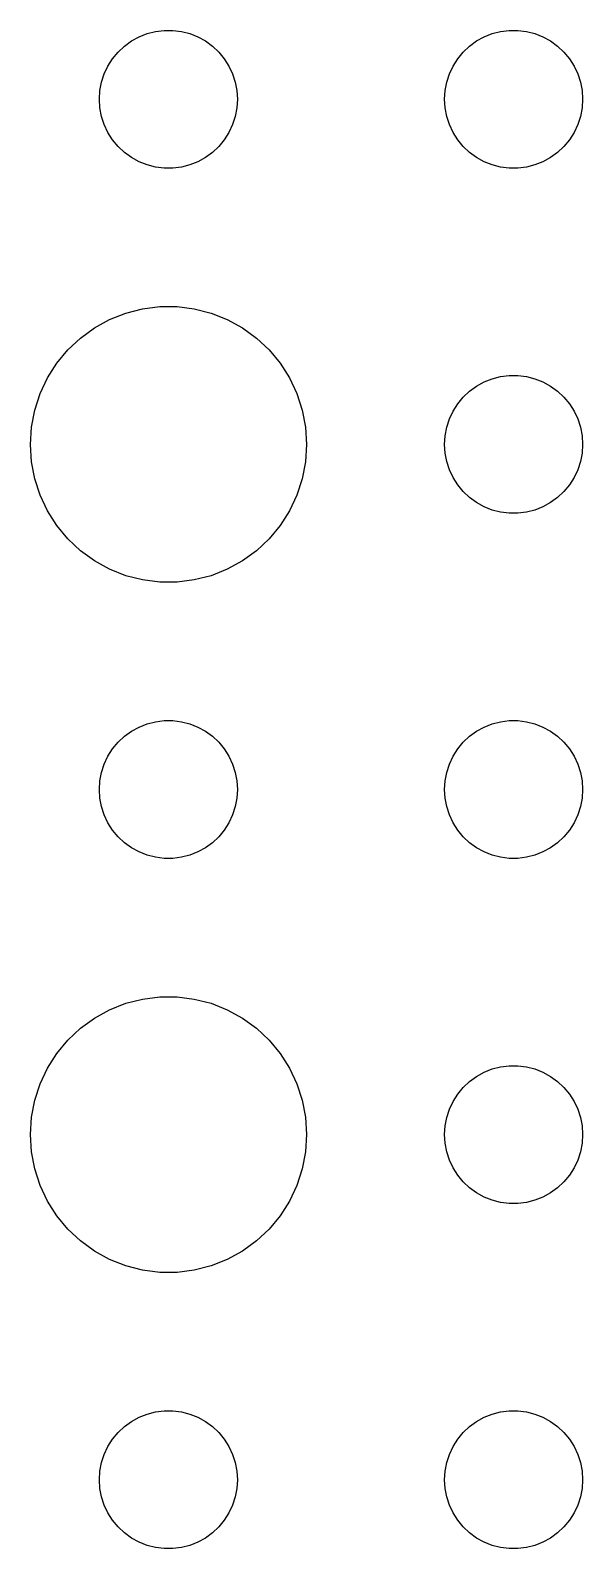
# Model space of a CAD drawing. Header units: metres. Extents: x -157 to 157, y -157 to 157.
# Drawn here: x 72 to 84, y 66 to 99 of the extents above; entities that cross this region are included whole.
import ezdxf

# ---------------------------------------------------------------- set-up
doc = ezdxf.new("R2010")
doc.units = ezdxf.units.M

msp = doc.modelspace()

# ---------------------------------------------------------------- linework, layer by layer
for p, q in [((74.7189, 98.9734), (74.9058, 98.997)), ((74.9058, 98.997), (75.0942, 98.997)), ((75.0942, 98.997), (75.2811, 98.9734)), ((82.2189, 98.9734), (82.4058, 98.997)), ((82.4058, 98.997), (82.5942, 98.997)), ((82.5942, 98.997), (82.7811, 98.9734)), ((73.9065, 98.5268), (74.0439, 98.6558)), ((74.0439, 98.6558), (74.1963, 98.7665)), ((74.1963, 98.7665), (74.3613, 98.8572)), ((74.3613, 98.8572), (74.5365, 98.9266)), ((74.5365, 98.9266), (74.7189, 98.9734)), ((75.2811, 98.9734), (75.4635, 98.9266)), ((75.4635, 98.9266), (75.6387, 98.8572)), ((75.6387, 98.8572), (75.8037, 98.7665)), ((75.8037, 98.7665), (75.9561, 98.6558)), ((75.9561, 98.6558), (76.0934, 98.5268)), ((81.4065, 98.5268), (81.5439, 98.6558)), ((81.5439, 98.6558), (81.6963, 98.7665)), ((81.6963, 98.7665), (81.8613, 98.8572)), ((81.8613, 98.8572), (82.0365, 98.9266)), ((82.0365, 98.9266), (82.2189, 98.9734)), ((82.7811, 98.9734), (82.9635, 98.9266)), ((82.9635, 98.9266), (83.1387, 98.8572)), ((83.1387, 98.8572), (83.3037, 98.7665)), ((83.3037, 98.7665), (83.4561, 98.6558)), ((83.4561, 98.6558), (83.5934, 98.5268)), ((73.6855, 98.2226), (73.7865, 98.3817)), ((73.7865, 98.3817), (73.9065, 98.5268)), ((76.0934, 98.5268), (76.2135, 98.3817)), ((76.2135, 98.3817), (76.3145, 98.2226)), ((81.1855, 98.2226), (81.2865, 98.3817)), ((81.2865, 98.3817), (81.4065, 98.5268)), ((83.5934, 98.5268), (83.7135, 98.3817)), ((83.7135, 98.3817), (83.8145, 98.2226)), ((73.5471, 97.873), (73.6053, 98.0522)), ((73.6053, 98.0522), (73.6855, 98.2226)), ((76.3145, 98.2226), (76.3947, 98.0522)), ((76.3947, 98.0522), (76.4529, 97.873)), ((81.0471, 97.873), (81.1053, 98.0522)), ((81.1053, 98.0522), (81.1855, 98.2226)), ((83.8145, 98.2226), (83.8947, 98.0522)), ((83.8947, 98.0522), (83.9529, 97.873)), ((73.5, 97.5), (73.5118, 97.688)), ((73.5118, 97.688), (73.5471, 97.873)), ((76.4529, 97.873), (76.4882, 97.688)), ((76.4882, 97.688), (76.5, 97.5)), ((81, 97.5), (81.0118, 97.688)), ((81.0118, 97.688), (81.0471, 97.873)), ((83.9529, 97.873), (83.9882, 97.688)), ((83.9882, 97.688), (84, 97.5)), ((73.5118, 97.312), (73.5, 97.5)), ((76.5, 97.5), (76.4882, 97.312)), ((81.0118, 97.312), (81, 97.5)), ((84, 97.5), (83.9882, 97.312)), ((73.5471, 97.127), (73.5118, 97.312)), ((73.6053, 96.9478), (73.5471, 97.127)), ((76.4529, 97.127), (76.3947, 96.9478)), ((76.4882, 97.312), (76.4529, 97.127)), ((81.0471, 97.127), (81.0118, 97.312)), ((81.1053, 96.9478), (81.0471, 97.127)), ((83.9529, 97.127), (83.8947, 96.9478)), ((83.9882, 97.312), (83.9529, 97.127)), ((73.6855, 96.7774), (73.6053, 96.9478)), ((73.7865, 96.6183), (73.6855, 96.7774)), ((76.3145, 96.7774), (76.2135, 96.6183)), ((76.3947, 96.9478), (76.3145, 96.7774)), ((81.1855, 96.7774), (81.1053, 96.9478)), ((81.2865, 96.6183), (81.1855, 96.7774)), ((83.8145, 96.7774), (83.7135, 96.6183)), ((83.8947, 96.9478), (83.8145, 96.7774)), ((73.9065, 96.4732), (73.7865, 96.6183)), ((74.0439, 96.3442), (73.9065, 96.4732)), ((74.1963, 96.2335), (74.0439, 96.3442)), ((75.9561, 96.3442), (75.8037, 96.2335)), ((76.0934, 96.4732), (75.9561, 96.3442)), ((76.2135, 96.6183), (76.0934, 96.4732)), ((81.4065, 96.4732), (81.2865, 96.6183)), ((81.5439, 96.3442), (81.4065, 96.4732)), ((81.6963, 96.2335), (81.5439, 96.3442)), ((83.4561, 96.3442), (83.3037, 96.2335)), ((83.5934, 96.4732), (83.4561, 96.3442)), ((83.7135, 96.6183), (83.5934, 96.4732)), ((74.3613, 96.1428), (74.1963, 96.2335)), ((74.5365, 96.0734), (74.3613, 96.1428)), ((74.7189, 96.0266), (74.5365, 96.0734)), ((74.9058, 96.003), (74.7189, 96.0266)), ((75.2811, 96.0266), (75.0942, 96.003)), ((75.4635, 96.0734), (75.2811, 96.0266)), ((75.6387, 96.1428), (75.4635, 96.0734)), ((75.8037, 96.2335), (75.6387, 96.1428)), ((81.8613, 96.1428), (81.6963, 96.2335)), ((82.0365, 96.0734), (81.8613, 96.1428)), ((82.2189, 96.0266), (82.0365, 96.0734)), ((82.4058, 96.003), (82.2189, 96.0266)), ((82.7811, 96.0266), (82.5942, 96.003)), ((82.9635, 96.0734), (82.7811, 96.0266)), ((83.1387, 96.1428), (82.9635, 96.0734)), ((83.3037, 96.2335), (83.1387, 96.1428)), ((75.0942, 96.003), (74.9058, 96.003)), ((82.5942, 96.003), (82.4058, 96.003)), ((73.3925, 92.533), (73.7227, 92.7145)), ((73.7227, 92.7145), (74.073, 92.8532)), ((74.073, 92.8532), (74.4379, 92.9469)), ((74.4379, 92.9469), (74.8116, 92.9941)), ((74.8116, 92.9941), (75.1884, 92.9941)), ((75.1884, 92.9941), (75.5621, 92.9469)), ((75.5621, 92.9469), (75.927, 92.8532)), ((75.927, 92.8532), (76.2773, 92.7145)), ((76.2773, 92.7145), (76.6075, 92.533)), ((73.0877, 92.3115), (73.3925, 92.533)), ((76.6075, 92.533), (76.9123, 92.3115)), ((72.573, 91.7634), (72.8131, 92.0536)), ((72.8131, 92.0536), (73.0877, 92.3115)), ((76.9123, 92.3115), (77.1869, 92.0536)), ((77.1869, 92.0536), (77.427, 91.7634)), ((72.3711, 91.4453), (72.573, 91.7634)), ((77.427, 91.7634), (77.6289, 91.4453)), ((72.2107, 91.1044), (72.3711, 91.4453)), ((77.6289, 91.4453), (77.7893, 91.1044)), ((81.8613, 91.3572), (82.0365, 91.4266)), ((82.0365, 91.4266), (82.2189, 91.4734)), ((82.2189, 91.4734), (82.4058, 91.497)), ((82.4058, 91.497), (82.5942, 91.497)), ((82.5942, 91.497), (82.7811, 91.4734)), ((82.7811, 91.4734), (82.9635, 91.4266)), ((82.9635, 91.4266), (83.1387, 91.3572)), ((72.0943, 90.7461), (72.2107, 91.1044)), ((77.7893, 91.1044), (77.9057, 90.7461)), ((81.4065, 91.0268), (81.5439, 91.1558)), ((81.5439, 91.1558), (81.6963, 91.2665)), ((81.6963, 91.2665), (81.8613, 91.3572)), ((83.1387, 91.3572), (83.3037, 91.2665)), ((83.3037, 91.2665), (83.4561, 91.1558)), ((83.4561, 91.1558), (83.5934, 91.0268)), ((72.0237, 90.376), (72.0943, 90.7461)), ((77.9057, 90.7461), (77.9763, 90.376)), ((81.1855, 90.7226), (81.2865, 90.8817)), ((81.2865, 90.8817), (81.4065, 91.0268)), ((83.5934, 91.0268), (83.7135, 90.8817)), ((83.7135, 90.8817), (83.8145, 90.7226)), ((81.0471, 90.373), (81.1053, 90.5522)), ((81.1053, 90.5522), (81.1855, 90.7226)), ((83.8145, 90.7226), (83.8947, 90.5522)), ((83.8947, 90.5522), (83.9529, 90.373)), ((72, 90), (72.0237, 90.376)), ((77.9763, 90.376), (78, 90)), ((81, 90), (81.0118, 90.188)), ((81.0118, 90.188), (81.0471, 90.373)), ((83.9529, 90.373), (83.9882, 90.188)), ((83.9882, 90.188), (84, 90)), ((72.0237, 89.624), (72, 90)), ((78, 90), (77.9763, 89.624)), ((81.0118, 89.812), (81, 90)), ((81.0471, 89.627), (81.0118, 89.812)), ((83.9882, 89.812), (83.9529, 89.627)), ((84, 90), (83.9882, 89.812)), ((72.0943, 89.2539), (72.0237, 89.624)), ((77.9763, 89.624), (77.9057, 89.2539)), ((81.1053, 89.4478), (81.0471, 89.627)), ((81.1855, 89.2774), (81.1053, 89.4478)), ((83.8947, 89.4478), (83.8145, 89.2774)), ((83.9529, 89.627), (83.8947, 89.4478)), ((72.2107, 88.8956), (72.0943, 89.2539)), ((77.9057, 89.2539), (77.7893, 88.8956)), ((81.2865, 89.1183), (81.1855, 89.2774)), ((81.4065, 88.9732), (81.2865, 89.1183)), ((83.7135, 89.1183), (83.5934, 88.9732)), ((83.8145, 89.2774), (83.7135, 89.1183)), ((72.3711, 88.5547), (72.2107, 88.8956)), ((77.7893, 88.8956), (77.6289, 88.5547)), ((81.5439, 88.8442), (81.4065, 88.9732)), ((81.6963, 88.7335), (81.5439, 88.8442)), ((83.4561, 88.8442), (83.3037, 88.7335)), ((83.5934, 88.9732), (83.4561, 88.8442)), ((72.573, 88.2366), (72.3711, 88.5547)), ((77.6289, 88.5547), (77.427, 88.2366)), ((81.8613, 88.6428), (81.6963, 88.7335)), ((82.0365, 88.5734), (81.8613, 88.6428)), ((82.2189, 88.5266), (82.0365, 88.5734)), ((82.4058, 88.503), (82.2189, 88.5266)), ((82.5942, 88.503), (82.4058, 88.503)), ((82.7811, 88.5266), (82.5942, 88.503)), ((82.9635, 88.5734), (82.7811, 88.5266)), ((83.1387, 88.6428), (82.9635, 88.5734)), ((83.3037, 88.7335), (83.1387, 88.6428)), ((72.8131, 87.9464), (72.573, 88.2366)), ((77.427, 88.2366), (77.1869, 87.9464)), ((73.0877, 87.6885), (72.8131, 87.9464)), ((77.1869, 87.9464), (76.9123, 87.6885)), ((73.3925, 87.467), (73.0877, 87.6885)), ((73.7227, 87.2855), (73.3925, 87.467)), ((76.6075, 87.467), (76.2773, 87.2855)), ((76.9123, 87.6885), (76.6075, 87.467)), ((74.073, 87.1468), (73.7227, 87.2855)), ((74.4379, 87.0531), (74.073, 87.1468)), ((75.927, 87.1468), (75.5621, 87.0531)), ((76.2773, 87.2855), (75.927, 87.1468)), ((74.8116, 87.0059), (74.4379, 87.0531)), ((75.1884, 87.0059), (74.8116, 87.0059)), ((75.5621, 87.0531), (75.1884, 87.0059)), ((74.1963, 83.7665), (74.3613, 83.8572)), ((74.3613, 83.8572), (74.5365, 83.9266)), ((74.5365, 83.9266), (74.7189, 83.9734)), ((74.7189, 83.9734), (74.9058, 83.997)), ((74.9058, 83.997), (75.0942, 83.997)), ((75.0942, 83.997), (75.2811, 83.9734)), ((75.2811, 83.9734), (75.4635, 83.9266)), ((75.4635, 83.9266), (75.6387, 83.8572)), ((75.6387, 83.8572), (75.8037, 83.7665)), ((81.6963, 83.7665), (81.8613, 83.8572)), ((81.8613, 83.8572), (82.0365, 83.9266)), ((82.0365, 83.9266), (82.2189, 83.9734)), ((82.2189, 83.9734), (82.4058, 83.997)), ((82.4058, 83.997), (82.5942, 83.997)), ((82.5942, 83.997), (82.7811, 83.9734)), ((82.7811, 83.9734), (82.9635, 83.9266)), ((82.9635, 83.9266), (83.1387, 83.8572)), ((83.1387, 83.8572), (83.3037, 83.7665)), ((73.7865, 83.3817), (73.9065, 83.5268)), ((73.9065, 83.5268), (74.0439, 83.6558)), ((74.0439, 83.6558), (74.1963, 83.7665)), ((75.8037, 83.7665), (75.9561, 83.6558)), ((75.9561, 83.6558), (76.0934, 83.5268)), ((76.0934, 83.5268), (76.2135, 83.3817)), ((81.2865, 83.3817), (81.4065, 83.5268)), ((81.4065, 83.5268), (81.5439, 83.6558)), ((81.5439, 83.6558), (81.6963, 83.7665)), ((83.3037, 83.7665), (83.4561, 83.6558)), ((83.4561, 83.6558), (83.5934, 83.5268)), ((83.5934, 83.5268), (83.7135, 83.3817)), ((73.6053, 83.0522), (73.6855, 83.2226)), ((73.6855, 83.2226), (73.7865, 83.3817)), ((76.2135, 83.3817), (76.3145, 83.2226)), ((76.3145, 83.2226), (76.3947, 83.0522)), ((81.1053, 83.0522), (81.1855, 83.2226)), ((81.1855, 83.2226), (81.2865, 83.3817)), ((83.7135, 83.3817), (83.8145, 83.2226)), ((83.8145, 83.2226), (83.8947, 83.0522)), ((73.5118, 82.688), (73.5471, 82.873)), ((73.5471, 82.873), (73.6053, 83.0522)), ((76.3947, 83.0522), (76.4529, 82.873)), ((76.4529, 82.873), (76.4882, 82.688)), ((81.0118, 82.688), (81.0471, 82.873)), ((81.0471, 82.873), (81.1053, 83.0522)), ((83.8947, 83.0522), (83.9529, 82.873)), ((83.9529, 82.873), (83.9882, 82.688)), ((73.5, 82.5), (73.5118, 82.688)), ((73.5118, 82.312), (73.5, 82.5)), ((76.4882, 82.688), (76.5, 82.5)), ((76.5, 82.5), (76.4882, 82.312)), ((81, 82.5), (81.0118, 82.688)), ((81.0118, 82.312), (81, 82.5)), ((83.9882, 82.688), (84, 82.5)), ((84, 82.5), (83.9882, 82.312)), ((73.5471, 82.127), (73.5118, 82.312)), ((76.4882, 82.312), (76.4529, 82.127)), ((81.0471, 82.127), (81.0118, 82.312)), ((83.9882, 82.312), (83.9529, 82.127)), ((73.6053, 81.9478), (73.5471, 82.127)), ((73.6855, 81.7774), (73.6053, 81.9478)), ((76.3947, 81.9478), (76.3145, 81.7774)), ((76.4529, 82.127), (76.3947, 81.9478)), ((81.1053, 81.9478), (81.0471, 82.127)), ((81.1855, 81.7774), (81.1053, 81.9478)), ((83.8947, 81.9478), (83.8145, 81.7774)), ((83.9529, 82.127), (83.8947, 81.9478)), ((73.7865, 81.6183), (73.6855, 81.7774)), ((73.9065, 81.4732), (73.7865, 81.6183)), ((76.2135, 81.6183), (76.0934, 81.4732)), ((76.3145, 81.7774), (76.2135, 81.6183)), ((81.2865, 81.6183), (81.1855, 81.7774)), ((81.4065, 81.4732), (81.2865, 81.6183)), ((83.7135, 81.6183), (83.5934, 81.4732)), ((83.8145, 81.7774), (83.7135, 81.6183)), ((74.0439, 81.3442), (73.9065, 81.4732)), ((74.1963, 81.2335), (74.0439, 81.3442)), ((74.3613, 81.1428), (74.1963, 81.2335)), ((75.8037, 81.2335), (75.6387, 81.1428)), ((75.9561, 81.3442), (75.8037, 81.2335)), ((76.0934, 81.4732), (75.9561, 81.3442)), ((81.5439, 81.3442), (81.4065, 81.4732)), ((81.6963, 81.2335), (81.5439, 81.3442)), ((81.8613, 81.1428), (81.6963, 81.2335)), ((83.3037, 81.2335), (83.1387, 81.1428)), ((83.4561, 81.3442), (83.3037, 81.2335)), ((83.5934, 81.4732), (83.4561, 81.3442)), ((74.5365, 81.0734), (74.3613, 81.1428)), ((74.7189, 81.0266), (74.5365, 81.0734)), ((74.9058, 81.003), (74.7189, 81.0266)), ((75.0942, 81.003), (74.9058, 81.003)), ((75.2811, 81.0266), (75.0942, 81.003)), ((75.4635, 81.0734), (75.2811, 81.0266)), ((75.6387, 81.1428), (75.4635, 81.0734)), ((82.0365, 81.0734), (81.8613, 81.1428)), ((82.2189, 81.0266), (82.0365, 81.0734)), ((82.4058, 81.003), (82.2189, 81.0266)), ((82.5942, 81.003), (82.4058, 81.003)), ((82.7811, 81.0266), (82.5942, 81.003)), ((82.9635, 81.0734), (82.7811, 81.0266)), ((83.1387, 81.1428), (82.9635, 81.0734)), ((74.073, 77.8532), (74.4379, 77.9469)), ((74.4379, 77.9469), (74.8116, 77.9941)), ((74.8116, 77.9941), (75.1884, 77.9941)), ((75.1884, 77.9941), (75.5621, 77.9469)), ((75.5621, 77.9469), (75.927, 77.8532)), ((73.3925, 77.533), (73.7227, 77.7145)), ((73.7227, 77.7145), (74.073, 77.8532)), ((75.927, 77.8532), (76.2773, 77.7145)), ((76.2773, 77.7145), (76.6075, 77.533)), ((72.8131, 77.0536), (73.0877, 77.3115)), ((73.0877, 77.3115), (73.3925, 77.533)), ((76.6075, 77.533), (76.9123, 77.3115)), ((76.9123, 77.3115), (77.1869, 77.0536)), ((72.573, 76.7634), (72.8131, 77.0536)), ((77.1869, 77.0536), (77.427, 76.7634)), ((72.3711, 76.4453), (72.573, 76.7634)), ((77.427, 76.7634), (77.6289, 76.4453)), ((72.2107, 76.1044), (72.3711, 76.4453)), ((77.6289, 76.4453), (77.7893, 76.1044)), ((81.5439, 76.1558), (81.6963, 76.2665)), ((81.6963, 76.2665), (81.8613, 76.3572)), ((81.8613, 76.3572), (82.0365, 76.4266)), ((82.0365, 76.4266), (82.2189, 76.4734)), ((82.2189, 76.4734), (82.4058, 76.497)), ((82.4058, 76.497), (82.5942, 76.497)), ((82.5942, 76.497), (82.7811, 76.4734)), ((82.7811, 76.4734), (82.9635, 76.4266)), ((82.9635, 76.4266), (83.1387, 76.3572)), ((83.1387, 76.3572), (83.3037, 76.2665)), ((83.3037, 76.2665), (83.4561, 76.1558)), ((72.0943, 75.7461), (72.2107, 76.1044)), ((77.7893, 76.1044), (77.9057, 75.7461)), ((81.2865, 75.8817), (81.4065, 76.0268)), ((81.4065, 76.0268), (81.5439, 76.1558)), ((83.4561, 76.1558), (83.5934, 76.0268)), ((83.5934, 76.0268), (83.7135, 75.8817)), ((72.0237, 75.376), (72.0943, 75.7461)), ((77.9057, 75.7461), (77.9763, 75.376)), ((81.1053, 75.5522), (81.1855, 75.7226)), ((81.1855, 75.7226), (81.2865, 75.8817)), ((83.7135, 75.8817), (83.8145, 75.7226)), ((83.8145, 75.7226), (83.8947, 75.5522)), ((72, 75), (72.0237, 75.376)), ((77.9763, 75.376), (78, 75)), ((81.0118, 75.188), (81.0471, 75.373)), ((81.0471, 75.373), (81.1053, 75.5522)), ((83.8947, 75.5522), (83.9529, 75.373)), ((83.9529, 75.373), (83.9882, 75.188)), ((72.0237, 74.624), (72, 75)), ((78, 75), (77.9763, 74.624)), ((81, 75), (81.0118, 75.188)), ((81.0118, 74.812), (81, 75)), ((83.9882, 75.188), (84, 75)), ((84, 75), (83.9882, 74.812)), ((72.0943, 74.2539), (72.0237, 74.624)), ((77.9763, 74.624), (77.9057, 74.2539)), ((81.0471, 74.627), (81.0118, 74.812)), ((81.1053, 74.4478), (81.0471, 74.627)), ((83.9529, 74.627), (83.8947, 74.4478)), ((83.9882, 74.812), (83.9529, 74.627)), ((72.2107, 73.8956), (72.0943, 74.2539)), ((77.9057, 74.2539), (77.7893, 73.8956)), ((81.1855, 74.2774), (81.1053, 74.4478)), ((81.2865, 74.1183), (81.1855, 74.2774)), ((83.8145, 74.2774), (83.7135, 74.1183)), ((83.8947, 74.4478), (83.8145, 74.2774)), ((81.4065, 73.9732), (81.2865, 74.1183)), ((81.5439, 73.8442), (81.4065, 73.9732)), ((83.5934, 73.9732), (83.4561, 73.8442)), ((83.7135, 74.1183), (83.5934, 73.9732)), ((72.3711, 73.5547), (72.2107, 73.8956)), ((77.7893, 73.8956), (77.6289, 73.5547)), ((81.6963, 73.7335), (81.5439, 73.8442)), ((81.8613, 73.6428), (81.6963, 73.7335)), ((82.0365, 73.5734), (81.8613, 73.6428)), ((83.1387, 73.6428), (82.9635, 73.5734)), ((83.3037, 73.7335), (83.1387, 73.6428)), ((83.4561, 73.8442), (83.3037, 73.7335)), ((72.573, 73.2366), (72.3711, 73.5547)), ((77.6289, 73.5547), (77.427, 73.2366)), ((82.2189, 73.5266), (82.0365, 73.5734)), ((82.4058, 73.503), (82.2189, 73.5266)), ((82.5942, 73.503), (82.4058, 73.503)), ((82.7811, 73.5266), (82.5942, 73.503)), ((82.9635, 73.5734), (82.7811, 73.5266)), ((72.8131, 72.9464), (72.573, 73.2366)), ((73.0877, 72.6885), (72.8131, 72.9464)), ((77.1869, 72.9464), (76.9123, 72.6885)), ((77.427, 73.2366), (77.1869, 72.9464)), ((73.3925, 72.467), (73.0877, 72.6885)), ((76.9123, 72.6885), (76.6075, 72.467)), ((73.7227, 72.2855), (73.3925, 72.467)), ((74.073, 72.1468), (73.7227, 72.2855)), ((76.2773, 72.2855), (75.927, 72.1468)), ((76.6075, 72.467), (76.2773, 72.2855)), ((74.4379, 72.0531), (74.073, 72.1468)), ((74.8116, 72.0059), (74.4379, 72.0531)), ((75.1884, 72.0059), (74.8116, 72.0059)), ((75.5621, 72.0531), (75.1884, 72.0059)), ((75.927, 72.1468), (75.5621, 72.0531)), ((74.5365, 68.9266), (74.7189, 68.9734)), ((74.7189, 68.9734), (74.9058, 68.997)), ((74.9058, 68.997), (75.0942, 68.997)), ((75.0942, 68.997), (75.2811, 68.9734)), ((75.2811, 68.9734), (75.4635, 68.9266)), ((82.0365, 68.9266), (82.2189, 68.9734)), ((82.2189, 68.9734), (82.4058, 68.997)), ((82.4058, 68.997), (82.5942, 68.997)), ((82.5942, 68.997), (82.7811, 68.9734)), ((82.7811, 68.9734), (82.9635, 68.9266)), ((73.9065, 68.5268), (74.0439, 68.6558)), ((74.0439, 68.6558), (74.1963, 68.7665)), ((74.1963, 68.7665), (74.3613, 68.8572)), ((74.3613, 68.8572), (74.5365, 68.9266)), ((75.4635, 68.9266), (75.6387, 68.8572)), ((75.6387, 68.8572), (75.8037, 68.7665)), ((75.8037, 68.7665), (75.9561, 68.6558)), ((75.9561, 68.6558), (76.0934, 68.5268)), ((81.4065, 68.5268), (81.5439, 68.6558)), ((81.5439, 68.6558), (81.6963, 68.7665)), ((81.6963, 68.7665), (81.8613, 68.8572)), ((81.8613, 68.8572), (82.0365, 68.9266)), ((82.9635, 68.9266), (83.1387, 68.8572)), ((83.1387, 68.8572), (83.3037, 68.7665)), ((83.3037, 68.7665), (83.4561, 68.6558)), ((83.4561, 68.6558), (83.5934, 68.5268)), ((73.6855, 68.2226), (73.7865, 68.3817)), ((73.7865, 68.3817), (73.9065, 68.5268)), ((76.0934, 68.5268), (76.2135, 68.3817)), ((76.2135, 68.3817), (76.3145, 68.2226)), ((81.1855, 68.2226), (81.2865, 68.3817)), ((81.2865, 68.3817), (81.4065, 68.5268)), ((83.5934, 68.5268), (83.7135, 68.3817)), ((83.7135, 68.3817), (83.8145, 68.2226)), ((73.5471, 67.873), (73.6053, 68.0522)), ((73.6053, 68.0522), (73.6855, 68.2226)), ((76.3145, 68.2226), (76.3947, 68.0522)), ((76.3947, 68.0522), (76.4529, 67.873)), ((81.0471, 67.873), (81.1053, 68.0522)), ((81.1053, 68.0522), (81.1855, 68.2226)), ((83.8145, 68.2226), (83.8947, 68.0522)), ((83.8947, 68.0522), (83.9529, 67.873)), ((73.5, 67.5), (73.5118, 67.688)), ((73.5118, 67.688), (73.5471, 67.873)), ((76.4529, 67.873), (76.4882, 67.688)), ((76.4882, 67.688), (76.5, 67.5)), ((81, 67.5), (81.0118, 67.688)), ((81.0118, 67.688), (81.0471, 67.873)), ((83.9529, 67.873), (83.9882, 67.688)), ((83.9882, 67.688), (84, 67.5)), ((73.5118, 67.312), (73.5, 67.5)), ((73.5471, 67.127), (73.5118, 67.312)), ((76.4882, 67.312), (76.4529, 67.127)), ((76.5, 67.5), (76.4882, 67.312)), ((81.0118, 67.312), (81, 67.5)), ((81.0471, 67.127), (81.0118, 67.312)), ((83.9882, 67.312), (83.9529, 67.127)), ((84, 67.5), (83.9882, 67.312)), ((73.6053, 66.9478), (73.5471, 67.127)), ((76.4529, 67.127), (76.3947, 66.9478)), ((81.1053, 66.9478), (81.0471, 67.127)), ((83.9529, 67.127), (83.8947, 66.9478)), ((73.6855, 66.7774), (73.6053, 66.9478)), ((73.7865, 66.6183), (73.6855, 66.7774)), ((76.3145, 66.7774), (76.2135, 66.6183)), ((76.3947, 66.9478), (76.3145, 66.7774)), ((81.1855, 66.7774), (81.1053, 66.9478)), ((81.2865, 66.6183), (81.1855, 66.7774)), ((83.8145, 66.7774), (83.7135, 66.6183)), ((83.8947, 66.9478), (83.8145, 66.7774)), ((73.9065, 66.4732), (73.7865, 66.6183)), ((74.0439, 66.3442), (73.9065, 66.4732)), ((74.1963, 66.2335), (74.0439, 66.3442)), ((75.9561, 66.3442), (75.8037, 66.2335)), ((76.0934, 66.4732), (75.9561, 66.3442)), ((76.2135, 66.6183), (76.0934, 66.4732)), ((81.4065, 66.4732), (81.2865, 66.6183)), ((81.5439, 66.3442), (81.4065, 66.4732)), ((81.6963, 66.2335), (81.5439, 66.3442)), ((83.4561, 66.3442), (83.3037, 66.2335)), ((83.5934, 66.4732), (83.4561, 66.3442)), ((83.7135, 66.6183), (83.5934, 66.4732)), ((74.3613, 66.1428), (74.1963, 66.2335)), ((74.5365, 66.0734), (74.3613, 66.1428)), ((74.7189, 66.0266), (74.5365, 66.0734)), ((74.9058, 66.003), (74.7189, 66.0266)), ((75.0942, 66.003), (74.9058, 66.003)), ((75.2811, 66.0266), (75.0942, 66.003)), ((75.4635, 66.0734), (75.2811, 66.0266)), ((75.6387, 66.1428), (75.4635, 66.0734)), ((75.8037, 66.2335), (75.6387, 66.1428)), ((81.8613, 66.1428), (81.6963, 66.2335)), ((82.0365, 66.0734), (81.8613, 66.1428)), ((82.2189, 66.0266), (82.0365, 66.0734)), ((82.4058, 66.003), (82.2189, 66.0266)), ((82.5942, 66.003), (82.4058, 66.003)), ((82.7811, 66.0266), (82.5942, 66.003)), ((82.9635, 66.0734), (82.7811, 66.0266)), ((83.1387, 66.1428), (82.9635, 66.0734)), ((83.3037, 66.2335), (83.1387, 66.1428))]:
    msp.add_line(p, q)

doc.saveas('drawing.dxf')
